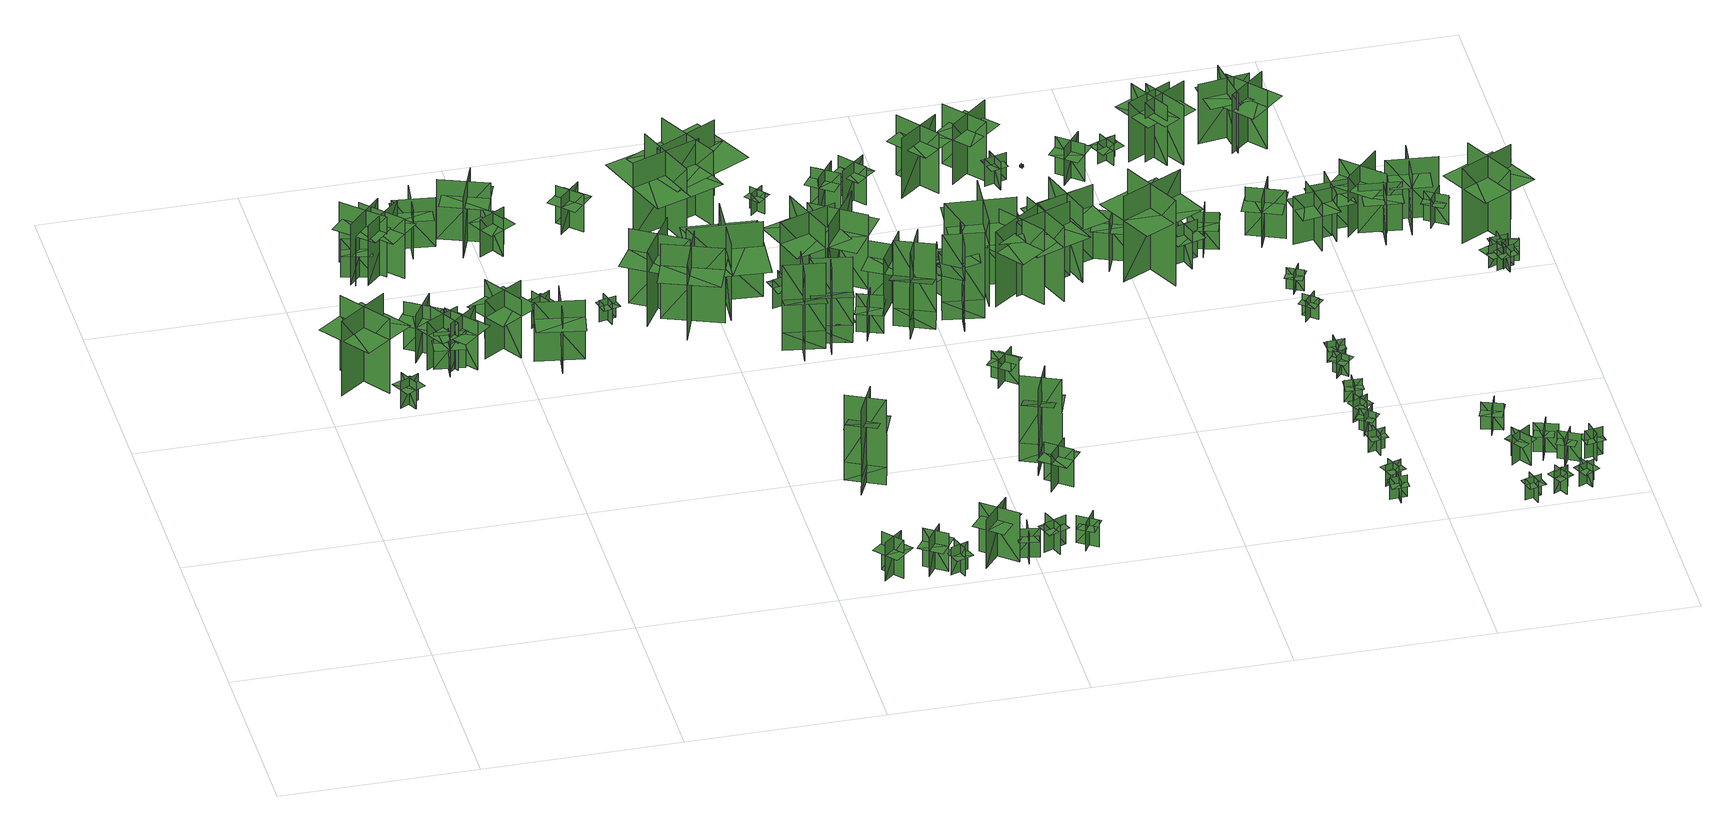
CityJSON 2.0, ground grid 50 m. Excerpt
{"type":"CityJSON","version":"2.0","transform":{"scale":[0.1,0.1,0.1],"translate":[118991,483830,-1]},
"CityObjects":{
"tree1":{"type":"SolitaryVegetationObject","geometry":[{"type":"MultiSurface","lod":"1","boundaries":[[[0,1,2]],[[0,2,3]],[[4,5,6]],[[4,6,7]],[[8,9,10]],[[8,10,11]],[[8,11,12]],[[8,12,13]]]}]},
"tree2":{"type":"SolitaryVegetationObject","geometry":[{"type":"MultiSurface","lod":"1","boundaries":[[[14,15,16]],[[14,16,17]],[[18,19,20]],[[18,20,21]],[[22,23,24]],[[22,24,25]],[[22,25,26]],[[22,26,27]]]}]},
"tree3":{"type":"SolitaryVegetationObject","geometry":[{"type":"MultiSurface","lod":"1","boundaries":[[[28,29,30]],[[28,30,31]],[[32,33,34]],[[32,34,35]],[[36,37,38]],[[36,38,39]],[[36,39,40]],[[36,40,41]]]}]},
"tree4":{"type":"SolitaryVegetationObject","geometry":[{"type":"MultiSurface","lod":"1","boundaries":[[[42,43,44]],[[42,44,45]],[[46,47,48]],[[46,48,49]],[[50,51,52]],[[50,52,53]],[[50,53,54]],[[50,54,55]]]}]},
"tree5":{"type":"SolitaryVegetationObject","geometry":[{"type":"MultiSurface","lod":"1","boundaries":[[[56,57,58]],[[56,58,59]],[[60,61,62]],[[60,62,63]],[[64,65,66]],[[64,66,67]],[[64,67,68]],[[64,68,69]]]}]},
"tree6":{"type":"SolitaryVegetationObject","geometry":[{"type":"MultiSurface","lod":"1","boundaries":[[[70,71,72]],[[70,72,73]],[[74,75,76]],[[74,76,77]],[[78,79,80]],[[78,80,81]],[[78,82,83]],[[78,83,79]]]}]},
"tree7":{"type":"SolitaryVegetationObject","geometry":[{"type":"MultiSurface","lod":"1","boundaries":[[[84,85,86]],[[84,86,87]],[[88,89,90]],[[88,90,91]],[[92,93,94]],[[92,94,95]],[[92,96,97]],[[92,97,93]]]}]},
"tree8":{"type":"SolitaryVegetationObject","geometry":[{"type":"MultiSurface","lod":"1","boundaries":[[[98,99,100]],[[98,100,101]],[[102,103,104]],[[102,104,105]],[[106,107,108]],[[106,108,109]],[[106,109,110]],[[106,110,111]]]}]},
"tree9":{"type":"SolitaryVegetationObject","geometry":[{"type":"MultiSurface","lod":"1","boundaries":[[[112,113,114]],[[112,114,115]],[[116,117,118]],[[116,118,119]],[[120,121,122]],[[120,122,123]],[[120,124,125]],[[120,125,121]]]}]},
"tree10":{"type":"SolitaryVegetationObject","geometry":[{"type":"MultiSurface","lod":"1","boundaries":[[[126,127,128]],[[126,128,129]],[[130,131,132]],[[130,132,133]],[[134,135,136]],[[134,136,137]],[[134,137,138]],[[134,138,139]]]}]},
"tree11":{"type":"SolitaryVegetationObject","geometry":[{"type":"MultiSurface","lod":"1","boundaries":[[[140,141,142]],[[140,142,143]],[[144,145,146]],[[144,146,147]],[[148,149,150]],[[148,150,151]],[[148,152,153]],[[148,153,149]]]}]},
"tree12":{"type":"SolitaryVegetationObject","geometry":[{"type":"MultiSurface","lod":"1","boundaries":[[[154,155,156]],[[154,156,157]],[[158,159,160]],[[158,160,161]],[[162,163,164]],[[162,164,165]],[[162,165,166]],[[162,166,167]]]}]},
"tree13":{"type":"SolitaryVegetationObject","geometry":[{"type":"MultiSurface","lod":"1","boundaries":[[[168,169,170]],[[168,170,171]],[[172,173,174]],[[172,174,175]],[[176,177,178]],[[176,178,179]],[[176,179,180]],[[176,180,181]]]}]},
"tree14":{"type":"SolitaryVegetationObject","geometry":[{"type":"MultiSurface","lod":"1","boundaries":[[[182,183,184]],[[182,184,185]],[[186,187,188]],[[186,188,189]],[[190,191,192]],[[190,192,193]],[[190,194,195]],[[190,195,191]]]}]},
"tree15":{"type":"SolitaryVegetationObject","geometry":[{"type":"MultiSurface","lod":"1","boundaries":[[[196,197,198]],[[196,198,199]],[[200,201,202]],[[200,202,203]],[[204,205,206]],[[204,206,207]],[[204,207,208]],[[204,208,209]]]}]},
"tree16":{"type":"SolitaryVegetationObject","geometry":[{"type":"MultiSurface","lod":"1","boundaries":[[[210,211,212]],[[210,212,213]],[[214,215,216]],[[214,216,217]],[[218,219,220]],[[218,220,221]],[[218,221,222]],[[218,222,223]]]}]},
"tree17":{"type":"SolitaryVegetationObject","geometry":[{"type":"MultiSurface","lod":"1","boundaries":[[[224,225,226]],[[224,226,227]],[[228,229,230]],[[228,230,231]],[[232,233,234]],[[232,234,235]],[[232,236,237]],[[232,237,233]]]}]},
"tree18":{"type":"SolitaryVegetationObject","geometry":[{"type":"MultiSurface","lod":"1","boundaries":[[[238,239,240]],[[238,240,241]],[[242,243,244]],[[242,244,245]],[[246,247,248]],[[246,248,249]],[[246,249,250]],[[246,250,251]]]}]},
"tree19":{"type":"SolitaryVegetationObject","geometry":[{"type":"MultiSurface","lod":"1","boundaries":[[[252,253,254]],[[252,254,255]],[[256,257,258]],[[256,258,259]],[[260,261,262]],[[260,262,263]],[[260,263,264]],[[260,264,265]]]}]},
"tree20":{"type":"SolitaryVegetationObject","geometry":[{"type":"MultiSurface","lod":"1","boundaries":[[[266,267,268]],[[266,268,269]],[[270,271,272]],[[270,272,273]],[[274,275,276]],[[274,276,277]],[[274,278,279]],[[274,279,275]]]}]},
"tree21":{"type":"SolitaryVegetationObject","geometry":[{"type":"MultiSurface","lod":"1","boundaries":[[[280,281,282]],[[280,282,283]],[[284,285,286]],[[284,286,287]],[[288,289,290]],[[288,290,291]],[[288,291,292]],[[288,292,293]]]}]},
"tree22":{"type":"SolitaryVegetationObject","geometry":[{"type":"MultiSurface","lod":"1","boundaries":[[[294,295,296]],[[294,296,297]],[[298,299,300]],[[298,300,301]],[[302,303,304]],[[302,304,305]],[[302,306,307]],[[302,307,303]]]}]},
"tree23":{"type":"SolitaryVegetationObject","geometry":[{"type":"MultiSurface","lod":"1","boundaries":[[[308,309,310]],[[308,310,311]],[[312,313,314]],[[312,314,315]],[[316,317,313]],[[316,313,312]],[[318,319,309]],[[318,309,308]],[[320,321,322]],[[320,322,323]],[[324,325,326]],[[324,326,327]]]}]},
"tree24":{"type":"SolitaryVegetationObject","geometry":[{"type":"MultiSurface","lod":"1","boundaries":[[[328,329,330]],[[328,330,331]],[[332,333,334]],[[332,334,335]],[[336,337,338]],[[336,338,339]],[[336,339,340]],[[336,340,341]]]}]},
"tree25":{"type":"SolitaryVegetationObject","geometry":[{"type":"MultiSurface","lod":"1","boundaries":[[[342,343,344]],[[342,344,345]],[[346,347,348]],[[346,348,349]],[[350,351,352]],[[350,352,353]],[[350,354,355]],[[350,355,351]]]}]},
"tree26":{"type":"SolitaryVegetationObject","geometry":[{"type":"MultiSurface","lod":"1","boundaries":[[[356,357,358]],[[356,358,359]],[[360,361,362]],[[360,362,363]],[[364,365,366]],[[364,366,367]],[[364,367,368]],[[364,368,369]]]}]},
"tree27":{"type":"SolitaryVegetationObject","geometry":[{"type":"MultiSurface","lod":"1","boundaries":[[[370,371,372]],[[370,372,373]],[[374,375,376]],[[374,376,377]],[[378,379,375]],[[378,375,374]],[[380,381,371]],[[380,371,370]],[[382,383,384]],[[382,384,385]],[[386,387,388]],[[386,388,389]]]}]},
"tree28":{"type":"SolitaryVegetationObject","geometry":[{"type":"MultiSurface","lod":"1","boundaries":[[[390,391,392]],[[390,392,393]],[[394,395,396]],[[394,396,397]],[[398,399,400]],[[398,400,401]],[[398,402,403]],[[398,403,399]]]}]},
"tree29":{"type":"SolitaryVegetationObject","geometry":[{"type":"MultiSurface","lod":"1","boundaries":[[[404,405,406]],[[404,406,407]],[[408,409,410]],[[408,410,411]],[[412,413,414]],[[412,414,415]],[[412,415,416]],[[412,416,417]]]}]},
"tree30":{"type":"SolitaryVegetationObject","geometry":[{"type":"MultiSurface","lod":"1","boundaries":[[[418,419,420]],[[418,420,421]],[[422,423,424]],[[422,424,425]],[[426,427,428]],[[426,428,429]],[[426,429,430]],[[426,430,431]]]}]},
"tree31":{"type":"SolitaryVegetationObject","geometry":[{"type":"MultiSurface","lod":"1","boundaries":[[[432,433,434]],[[432,434,435]],[[436,437,438]],[[436,438,439]],[[440,441,437]],[[440,437,436]],[[442,443,433]],[[442,433,432]],[[444,445,446]],[[444,446,447]],[[448,449,450]],[[448,450,451]]]}]},
"tree32":{"type":"SolitaryVegetationObject","geometry":[{"type":"MultiSurface","lod":"1","boundaries":[[[452,453,454]],[[452,454,455]],[[456,457,458]],[[456,458,459]],[[460,461,462]],[[460,462,463]],[[460,464,465]],[[460,465,461]]]}]},
"tree33":{"type":"SolitaryVegetationObject","geometry":[{"type":"MultiSurface","lod":"1","boundaries":[[[466,467,468]],[[466,468,469]],[[470,471,472]],[[470,472,473]],[[474,475,476]],[[474,476,477]],[[474,478,479]],[[474,479,475]]]}]},
"tree34":{"type":"SolitaryVegetationObject","geometry":[{"type":"MultiSurface","lod":"1","boundaries":[[[480,481,482]],[[480,482,483]],[[484,485,486]],[[484,486,487]],[[488,489,490]],[[488,490,491]],[[488,491,492]],[[488,492,493]]]}]},
"tree35":{"type":"SolitaryVegetationObject","geometry":[{"type":"MultiSurface","lod":"1","boundaries":[[[494,495,496]],[[494,496,497]],[[498,499,500]],[[498,500,501]],[[502,503,504]],[[502,504,505]],[[502,506,507]],[[502,507,503]]]}]},
"tree36":{"type":"SolitaryVegetationObject","geometry":[{"type":"MultiSurface","lod":"1","boundaries":[[[508,509,510]],[[508,510,511]],[[512,513,514]],[[512,514,515]],[[516,517,518]],[[516,518,519]],[[516,520,521]],[[516,521,517]]]}]},
"tree37":{"type":"SolitaryVegetationObject","geometry":[{"type":"MultiSurface","lod":"1","boundaries":[[[522,523,524]],[[522,524,525]],[[526,527,528]],[[526,528,529]],[[530,531,532]],[[530,532,533]],[[530,533,534]],[[530,534,535]]]}]},
"tree38":{"type":"SolitaryVegetationObject","geometry":[{"type":"MultiSurface","lod":"1","boundaries":[[[536,537,538]],[[536,538,539]],[[540,541,542]],[[540,542,543]],[[544,545,546]],[[544,546,547]],[[544,547,548]],[[544,548,549]]]}]},
"tree39":{"type":"SolitaryVegetationObject","geometry":[{"type":"MultiSurface","lod":"1","boundaries":[[[550,551,552]],[[550,552,553]],[[554,555,556]],[[554,556,557]],[[558,559,560]],[[558,560,561]],[[558,561,562]],[[558,562,563]]]}]},
"tree40":{"type":"SolitaryVegetationObject","geometry":[{"type":"MultiSurface","lod":"1","boundaries":[[[564,565,566]],[[564,566,567]],[[568,569,570]],[[568,570,571]],[[572,573,569]],[[572,569,568]],[[574,575,565]],[[574,565,564]],[[576,577,578]],[[576,578,579]],[[580,581,582]],[[580,582,583]]]}]},
"tree41":{"type":"SolitaryVegetationObject","geometry":[{"type":"MultiSurface","lod":"1","boundaries":[[[584,585,586]],[[584,586,587]],[[588,589,590]],[[588,590,591]],[[592,593,589]],[[592,589,588]],[[594,595,585]],[[594,585,584]],[[596,597,598]],[[596,598,599]],[[600,601,602]],[[600,602,603]]]}]},
"tree42":{"type":"SolitaryVegetationObject","geometry":[{"type":"MultiSurface","lod":"1","boundaries":[[[604,605,606]],[[604,606,607]],[[608,609,610]],[[608,610,611]],[[612,613,614]],[[612,614,615]],[[612,615,616]],[[612,616,617]]]}]},
"tree43":{"type":"SolitaryVegetationObject","geometry":[{"type":"MultiSurface","lod":"1","boundaries":[[[618,619,620]],[[618,620,621]],[[622,623,624]],[[622,624,625]],[[626,627,628]],[[626,628,629]],[[626,629,630]],[[626,630,631]]]}]},
"tree44":{"type":"SolitaryVegetationObject","geometry":[{"type":"MultiSurface","lod":"1","boundaries":[[[632,633,634]],[[632,634,635]],[[636,637,638]],[[636,638,639]],[[640,641,642]],[[640,642,643]],[[640,643,644]],[[640,644,645]]]}]},
"tree45":{"type":"SolitaryVegetationObject","geometry":[{"type":"MultiSurface","lod":"1","boundaries":[[[646,647,648]],[[646,648,649]],[[650,651,652]],[[650,652,653]],[[654,655,656]],[[654,656,657]],[[654,657,658]],[[654,658,659]]]}]},
"tree46":{"type":"SolitaryVegetationObject","geometry":[{"type":"MultiSurface","lod":"1","boundaries":[[[660,661,662]],[[660,662,663]],[[664,665,666]],[[664,666,667]],[[668,669,670]],[[668,670,671]],[[668,671,672]],[[668,672,673]]]}]},
"tree47":{"type":"SolitaryVegetationObject","geometry":[{"type":"MultiSurface","lod":"1","boundaries":[[[674,675,676]],[[674,676,677]],[[678,679,680]],[[678,680,681]],[[682,683,679]],[[682,679,678]],[[684,685,675]],[[684,675,674]],[[686,687,688]],[[686,688,689]],[[690,691,692]],[[690,692,693]]]}]},
"tree48":{"type":"SolitaryVegetationObject","geometry":[{"type":"MultiSurface","lod":"1","boundaries":[[[694,695,696]],[[694,696,697]],[[698,699,700]],[[698,700,701]],[[702,703,704]],[[702,704,705]],[[702,705,706]],[[702,706,707]]]}]},
"tree49":{"type":"SolitaryVegetationObject","geometry":[{"type":"MultiSurface","lod":"1","boundaries":[[[708,709,710]],[[708,710,711]],[[712,713,714]],[[712,714,715]],[[716,717,718]],[[716,718,719]],[[716,720,721]],[[716,721,717]]]}]},
"tree50":{"type":"SolitaryVegetationObject","geometry":[{"type":"MultiSurface","lod":"1","boundaries":[[[722,723,724]],[[722,724,725]],[[726,727,728]],[[726,728,729]],[[730,731,732]],[[730,732,733]],[[730,733,734]],[[730,734,735]]]}]},
"tree51":{"type":"SolitaryVegetationObject","geometry":[{"type":"MultiSurface","lod":"1","boundaries":[[[736,737,738]],[[736,738,739]],[[740,741,742]],[[740,742,743]],[[744,745,746]],[[744,746,747]],[[744,747,748]],[[744,748,749]]]}]},
"tree52":{"type":"SolitaryVegetationObject","geometry":[{"type":"MultiSurface","lod":"1","boundaries":[[[750,751,752]],[[750,752,753]],[[754,755,756]],[[754,756,757]],[[758,759,760]],[[758,760,761]],[[758,761,762]],[[758,762,763]]]}]},
"tree53":{"type":"SolitaryVegetationObject","geometry":[{"type":"MultiSurface","lod":"1","boundaries":[[[764,765,766]],[[764,766,767]],[[768,769,770]],[[768,770,771]],[[772,773,774]],[[772,774,775]],[[772,776,777]],[[772,777,773]]]}]},
"tree54":{"type":"SolitaryVegetationObject","geometry":[{"type":"MultiSurface","lod":"1","boundaries":[[[778,779,780]],[[778,780,781]],[[782,783,784]],[[782,784,785]],[[786,787,788]],[[786,788,789]],[[786,789,790]],[[786,790,791]]]}]},
"tree55":{"type":"SolitaryVegetationObject","geometry":[{"type":"MultiSurface","lod":"1","boundaries":[[[792,793,794]],[[792,794,795]],[[796,797,798]],[[796,798,799]],[[800,801,802]],[[800,802,803]],[[800,803,804]],[[800,804,805]]]}]},
"tree56":{"type":"SolitaryVegetationObject","geometry":[{"type":"MultiSurface","lod":"1","boundaries":[[[806,807,808]],[[806,808,809]],[[810,811,812]],[[810,812,813]],[[814,815,816]],[[814,816,817]],[[814,818,819]],[[814,819,815]]]}]},
"tree57":{"type":"SolitaryVegetationObject","geometry":[{"type":"MultiSurface","lod":"1","boundaries":[[[820,821,822]],[[820,822,823]],[[824,825,826]],[[824,826,827]],[[828,829,830]],[[828,830,831]],[[828,832,833]],[[828,833,829]]]}]},
"tree58":{"type":"SolitaryVegetationObject","geometry":[{"type":"MultiSurface","lod":"1","boundaries":[[[834,835,836]],[[834,836,837]],[[838,839,840]],[[838,840,841]],[[842,843,844]],[[842,844,845]],[[842,846,847]],[[842,847,843]]]}]},
"tree59":{"type":"SolitaryVegetationObject","geometry":[{"type":"MultiSurface","lod":"1","boundaries":[[[848,849,850]],[[848,850,851]],[[852,853,854]],[[852,854,855]],[[856,857,858]],[[856,858,859]],[[856,860,861]],[[856,861,857]]]}]},
"tree60":{"type":"SolitaryVegetationObject","geometry":[{"type":"MultiSurface","lod":"1","boundaries":[[[862,863,864]],[[862,864,865]],[[866,867,868]],[[866,868,869]],[[870,871,872]],[[870,872,873]],[[870,873,874]],[[870,874,875]]]}]},
"tree61":{"type":"SolitaryVegetationObject","geometry":[{"type":"MultiSurface","lod":"1","boundaries":[[[876,877,878]],[[876,878,879]],[[880,881,882]],[[880,882,883]],[[884,885,886]],[[884,886,887]],[[884,887,888]],[[884,888,889]]]}]},
"tree62":{"type":"SolitaryVegetationObject","geometry":[{"type":"MultiSurface","lod":"1","boundaries":[[[890,891,892]],[[890,892,893]],[[894,895,896]],[[894,896,897]],[[898,899,900]],[[898,900,901]],[[898,901,902]],[[898,902,903]]]}]},
"tree63":{"type":"SolitaryVegetationObject","geometry":[{"type":"MultiSurface","lod":"1","boundaries":[[[904,905,906]],[[904,906,907]],[[908,909,910]],[[908,910,911]],[[912,913,914]],[[912,914,915]],[[912,915,916]],[[912,916,917]]]}]},
"tree64":{"type":"SolitaryVegetationObject","geometry":[{"type":"MultiSurface","lod":"1","boundaries":[[[918,919,920]],[[918,920,921]],[[922,923,924]],[[922,924,925]],[[926,927,928]],[[926,928,929]],[[926,929,930]],[[926,930,931]]]}]},
"tree65":{"type":"SolitaryVegetationObject","geometry":[{"type":"MultiSurface","lod":"1","boundaries":[[[932,933,934]],[[932,934,935]],[[936,937,938]],[[936,938,939]],[[940,941,942]],[[940,942,943]],[[940,943,944]],[[940,944,945]]]}]},
"tree66":{"type":"SolitaryVegetationObject","geometry":[{"type":"MultiSurface","lod":"1","boundaries":[[[946,947,948]],[[946,948,949]],[[950,951,952]],[[950,952,953]],[[954,955,956]],[[954,956,957]],[[954,957,958]],[[954,958,959]]]}]},
"tree67":{"type":"SolitaryVegetationObject","geometry":[{"type":"MultiSurface","lod":"1","boundaries":[[[960,961,962]],[[960,962,963]],[[964,965,966]],[[964,966,967]],[[968,969,970]],[[968,970,971]],[[968,971,972]],[[968,972,973]]]}]},
"tree68":{"type":"SolitaryVegetationObject","geometry":[{"type":"MultiSurface","lod":"1","boundaries":[[[974,975,976]],[[974,976,977]],[[978,979,980]],[[978,980,981]],[[982,983,984]],[[982,984,985]],[[982,985,986]],[[982,986,987]]]}]},
"tree69":{"type":"SolitaryVegetationObject","geometry":[{"type":"MultiSurface","lod":"1","boundaries":[[[988,989,990]],[[988,990,991]],[[992,993,994]],[[992,994,995]],[[996,997,998]],[[996,998,999]],[[996,999,1000]],[[996,1000,1001]]]}]},
"tree70":{"type":"SolitaryVegetationObject","geometry":[{"type":"MultiSurface","lod":"1","boundaries":[[[1002,1003,1004]],[[1002,1004,1005]],[[1006,1007,1008]],[[1006,1008,1009]],[[1010,1011,1012]],[[1010,1012,1013]],[[1010,1013,1014]],[[1010,1014,1015]]]}]},
"tree71":{"type":"SolitaryVegetationObject","geometry":[{"type":"MultiSurface","lod":"1","boundaries":[[[1016,1017,1018]],[[1016,1018,1019]],[[1020,1021,1022]],[[1020,1022,1023]],[[1024,1025,1026]],[[1024,1026,1027]],[[1024,1027,1028]],[[1024,1028,1029]]]}]},
"tree72":{"type":"SolitaryVegetationObject","geometry":[{"type":"MultiSurface","lod":"1","boundaries":[[[1030,1031,1032]],[[1030,1032,1033]],[[1034,1035,1036]],[[1034,1036,1037]],[[1038,1039,1040]],[[1038,1040,1041]],[[1038,1041,1042]],[[1038,1042,1043]]]}]},
"tree73":{"type":"SolitaryVegetationObject","geometry":[{"type":"MultiSurface","lod":"1","boundaries":[[[1044,1045,1046]],[[1044,1046,1047]],[[1048,1049,1050]],[[1048,1050,1051]],[[1052,1053,1054]],[[1052,1054,1055]],[[1052,1055,1056]],[[1052,1056,1057]]]}]},
"tree74":{"type":"SolitaryVegetationObject","geometry":[{"type":"MultiSurface","lod":"1","boundaries":[[[1058,1059,1060]],[[1058,1060,1061]],[[1062,1063,1064]],[[1062,1064,1065]],[[1066,1067,1068]],[[1066,1068,1069]],[[1066,1070,1071]],[[1066,1071,1067]]]}]},
"tree75":{"type":"SolitaryVegetationObject","geometry":[{"type":"MultiSurface","lod":"1","boundaries":[[[1072,1073,1074]],[[1072,1074,1075]],[[1076,1077,1078]],[[1076,1078,1079]],[[1080,1081,1082]],[[1080,1082,1083]],[[1080,1083,1084]],[[1080,1084,1085]]]}]},
"tree76":{"type":"SolitaryVegetationObject","geometry":[{"type":"MultiSurface","lod":"1","boundaries":[[[1086,1087,1088]],[[1086,1088,1089]],[[1090,1091,1092]],[[1090,1092,1093]],[[1094,1095,1096]],[[1094,1096,1097]],[[1094,1098,1099]],[[1094,1099,1095]]]}]},
"tree77":{"type":"SolitaryVegetationObject","geometry":[{"type":"MultiSurface","lod":"1","boundaries":[[[1100,1101,1102]],[[1100,1102,1103]],[[1104,1105,1106]],[[1104,1106,1107]],[[1108,1109,1110]],[[1108,1110,1111]],[[1108,1111,1112]],[[1108,1112,1113]]]}]},
"tree78":{"type":"SolitaryVegetationObject","geometry":[{"type":"MultiSurface","lod":"1","boundaries":[[[1114,1115,1116]],[[1114,1116,1117]],[[1118,1119,1120]],[[1118,1120,1121]],[[1122,1123,1124]],[[1122,1124,1125]],[[1122,1125,1126]],[[1122,1126,1127]]]}]},
"tree79":{"type":"SolitaryVegetationObject","geometry":[{"type":"MultiSurface","lod":"1","boundaries":[[[1128,1129,1130]],[[1128,1130,1131]],[[1132,1133,1134]],[[1132,1134,1135]],[[1136,1137,1138]],[[1136,1138,1139]],[[1136,1140,1141]],[[1136,1141,1137]]]}]},
"tree80":{"type":"SolitaryVegetationObject","geometry":[{"type":"MultiSurface","lod":"1","boundaries":[[[1142,1143,1144]],[[1142,1144,1145]],[[1146,1147,1148]],[[1146,1148,1149]],[[1150,1151,1152]],[[1150,1152,1153]],[[1150,1153,1154]],[[1150,1154,1155]]]}]},
"tree81":{"type":"SolitaryVegetationObject","geometry":[{"type":"MultiSurface","lod":"1","boundaries":[[[1156,1157,1158]],[[1156,1158,1159]],[[1160,1161,1162]],[[1160,1162,1163]],[[1164,1165,1166]],[[1164,1166,1167]],[[1164,1167,1168]],[[1164,1168,1169]]]}]},
"tree82":{"type":"SolitaryVegetationObject","geometry":[{"type":"MultiSurface","lod":"1","boundaries":[[[1170,1171,1172]],[[1170,1172,1173]],[[1174,1175,1176]],[[1174,1176,1177]],[[1178,1179,1180]],[[1178,1180,1181]],[[1178,1181,1182]],[[1178,1182,1183]]]}]},
"tree83":{"type":"SolitaryVegetationObject","geometry":[{"type":"MultiSurface","lod":"1","boundaries":[[[1184,1185,1186]],[[1184,1186,1187]],[[1188,1189,1190]],[[1188,1190,1191]],[[1192,1193,1194]],[[1192,1194,1195]],[[1192,1196,1197]],[[1192,1197,1193]]]}]},
"tree84":{"type":"SolitaryVegetationObject","geometry":[{"type":"MultiSurface","lod":"1","boundaries":[[[1198,1199,1200]],[[1198,1200,1201]],[[1202,1203,1204]],[[1202,1204,1205]],[[1206,1207,1208]],[[1206,1208,1209]],[[1206,1210,1211]],[[1206,1211,1207]]]}]},
"tree85":{"type":"SolitaryVegetationObject","geometry":[{"type":"MultiSurface","lod":"1","boundaries":[[[1212,1213,1214]],[[1212,1214,1215]],[[1216,1217,1218]],[[1216,1218,1219]],[[1220,1221,1222]],[[1220,1222,1223]],[[1220,1223,1224]],[[1220,1224,1225]]]}]},
"tree86":{"type":"SolitaryVegetationObject","geometry":[{"type":"MultiSurface","lod":"1","boundaries":[[[1226,1227,1228]],[[1226,1228,1229]],[[1230,1231,1232]],[[1230,1232,1233]],[[1234,1235,1236]],[[1234,1236,1237]],[[1234,1238,1239]],[[1234,1239,1235]]]}]},
"tree87":{"type":"SolitaryVegetationObject","geometry":[{"type":"MultiSurface","lod":"1","boundaries":[[[1240,1241,1242]],[[1240,1242,1243]],[[1244,1245,1246]],[[1244,1246,1247]],[[1248,1249,1250]],[[1248,1250,1251]],[[1248,1251,1252]],[[1248,1252,1253]]]}]},
"tree88":{"type":"SolitaryVegetationObject","geometry":[{"type":"MultiSurface","lod":"1","boundaries":[[[1254,1255,1256]],[[1254,1256,1257]],[[1258,1259,1260]],[[1258,1260,1261]],[[1262,1263,1264]],[[1262,1264,1265]],[[1262,1265,1266]],[[1262,1266,1267]]]}]},
"tree89":{"type":"SolitaryVegetationObject","geometry":[{"type":"MultiSurface","lod":"1","boundaries":[[[1268,1269,1270]],[[1268,1270,1271]],[[1272,1273,1274]],[[1272,1274,1275]],[[1276,1277,1278]],[[1276,1278,1279]],[[1276,1280,1281]],[[1276,1281,1277]]]}]},
"tree90":{"type":"SolitaryVegetationObject","geometry":[{"type":"MultiSurface","lod":"1","boundaries":[[[1282,1283,1284]],[[1282,1284,1285]],[[1286,1287,1288]],[[1286,1288,1289]],[[1290,1291,1292]],[[1290,1292,1293]],[[1290,1294,1295]],[[1290,1295,1291]]]}]},
"tree91":{"type":"SolitaryVegetationObject","geometry":[{"type":"MultiSurface","lod":"1","boundaries":[[[1296,1297,1298]],[[1296,1298,1299]],[[1300,1301,1302]],[[1300,1302,1303]],[[1304,1305,1306]],[[1304,1306,1307]],[[1304,1308,1309]],[[1304,1309,1305]]]}]},
"tree92":{"type":"SolitaryVegetationObject","geometry":[{"type":"MultiSurface","lod":"1","boundaries":[[[1310,1311,1312]],[[1310,1312,1313]],[[1314,1315,1316]],[[1314,1316,1317]],[[1318,1319,1320]],[[1318,1320,1321]],[[1318,1322,1323]],[[1318,1323,1319]]]}]},
"tree93":{"type":"SolitaryVegetationObject","geometry":[{"type":"MultiSurface","lod":"1","boundaries":[[[1324,1325,1326]],[[1324,1326,1327]],[[1328,1329,1330]],[[1328,1330,1331]],[[1332,1333,1334]],[[1332,1334,1335]],[[1332,1336,1337]],[[1332,1337,1333]]]}]},
"tree94":{"type":"SolitaryVegetationObject","geometry":[{"type":"MultiSurface","lod":"1","boundaries":[[[1338,1339,1340]],[[1338,1340,1341]],[[1342,1343,1344]],[[1342,1344,1345]],[[1346,1347,1348]],[[1346,1348,1349]],[[1346,1349,1350]],[[1346,1350,1351]]]}]},
"tree95":{"type":"SolitaryVegetationObject","geometry":[{"type":"MultiSurface","lod":"1","boundaries":[[[1352,1353,1354]],[[1352,1354,1355]],[[1356,1357,1358]],[[1356,1358,1359]],[[1360,1361,1362]],[[1360,1362,1363]],[[1360,1363,1364]],[[1360,1364,1365]]]}]},
"tree96":{"type":"SolitaryVegetationObject","geometry":[{"type":"MultiSurface","lod":"1","boundaries":[[[1366,1367,1368]],[[1366,1368,1369]],[[1370,1371,1372]],[[1370,1372,1373]],[[1374,1375,1376]],[[1374,1376,1377]],[[1374,1377,1378]],[[1374,1378,1379]]]}]},
"tree97":{"type":"SolitaryVegetationObject","geometry":[{"type":"MultiSurface","lod":"1","boundaries":[[[1380,1381,1382]],[[1380,1382,1383]],[[1384,1385,1386]],[[1384,1386,1387]],[[1388,1389,1390]],[[1388,1390,1391]],[[1388,1391,1392]],[[1388,1392,1393]]]}]},
"tree98":{"type":"SolitaryVegetationObject","geometry":[{"type":"MultiSurface","lod":"1","boundaries":[[[1394,1395,1396]],[[1394,1396,1397]],[[1398,1399,1400]],[[1398,1400,1401]],[[1402,1403,1404]],[[1402,1404,1405]],[[1402,1405,1406]],[[1402,1406,1407]]]}]},
"tree99":{"type":"SolitaryVegetationObject","geometry":[{"type":"MultiSurface","lod":"1","boundaries":[[[1408,1409,1410]],[[1408,1410,1411]],[[1412,1413,1414]],[[1412,1414,1415]],[[1416,1417,1418]],[[1416,1418,1419]],[[1416,1419,1420]],[[1416,1420,1421]]]}]}
},
"vertices":[
[168,1207,15],[43,1115,15],[43,1115,230],[168,1207,230],[66,1223,15],[158,1098,15],[158,1098,230],[66,1223,230],[66,1223,170],[3,1177,170],[95,1052,170],[158,1098,170],[220,1144,170],[128,1269,170],
[166,1019,22],[215,1045,22],[215,1045,99],[166,1019,99],[201,1008,22],[176,1057,22],[176,1057,99],[201,1008,99],[201,1008,77],[226,1020,77],[200,1070,77],[176,1057,77],[151,1044,77],[177,995,77],
[234,1274,15],[318,1221,15],[318,1221,153],[234,1274,153],[248,1209,15],[301,1293,15],[301,1293,153],[248,1209,153],[248,1209,115],[290,1183,115],[343,1267,115],[301,1293,115],[259,1320,115],[206,1236,115],
[282,1169,17],[359,1160,17],[359,1160,124],[282,1169,124],[314,1129,17],[323,1206,17],[323,1206,124],[314,1129,124],[314,1129,94],[352,1124,94],[361,1201,94],[323,1206,94],[284,1210,94],[275,1133,94],
[353,1222,16],[267,1173,16],[267,1173,154],[353,1222,154],[289,1240,16],[339,1153,16],[339,1153,154],[289,1240,154],[289,1240,115],[246,1215,115],[295,1129,115],[339,1153,115],[382,1178,115],[333,1265,115],
[240,1592,12],[160,1611,12],[160,1611,122],[240,1592,122],[206,1647,12],[186,1567,12],[186,1567,122],[206,1647,122],[233,1593,93],[160,1611,93],[152,1580,93],[226,1562,93],[241,1625,93],[168,1643,93],
[170,1673,13],[266,1585,13],[266,1585,186],[170,1673,186],[175,1571,13],[263,1666,13],[263,1666,186],[175,1571,186],[178,1666,141],[266,1585,141],[300,1623,141],[212,1704,141],[143,1628,141],[231,1548,141],
[320,1153,15],[396,1217,15],[396,1217,153],[320,1153,153],[386,1147,15],[322,1223,15],[322,1223,153],[386,1147,153],[386,1147,114],[424,1179,114],[360,1255,114],[322,1223,114],[284,1191,114],[348,1115,114],
[217,1666,10],[308,1573,10],[308,1573,182],[217,1666,182],[216,1563,10],[309,1654,10],[309,1654,182],[216,1563,182],[224,1658,138],[308,1573,138],[344,1609,138],[261,1694,138],[188,1622,138],[271,1537,138],
[499,1174,14],[434,1277,14],[434,1277,183],[499,1174,183],[517,1253,14],[414,1188,14],[414,1188,183],[517,1253,183],[517,1253,136],[485,1304,136],[382,1240,136],[414,1188,136],[446,1137,136],[549,1201,136],
[409,1678,17],[303,1691,17],[303,1691,158],[409,1678,158],[357,1744,17],[344,1638,17],[344,1638,158],[357,1744,158],[400,1679,121],[303,1691,121],[298,1649,121],[395,1637,121],[405,1720,121],[308,1732,121],
[580,1085,15],[599,1205,15],[599,1205,185],[580,1085,185],[646,1133,15],[525,1151,15],[525,1151,185],[646,1133,185],[646,1133,137],[655,1193,137],[535,1212,137],[525,1151,137],[516,1091,137],[636,1072,137],
[561,1324,16],[591,1273,16],[591,1273,98],[561,1324,98],[551,1286,16],[602,1316,16],[602,1316,98],[551,1286,98],[551,1286,75],[566,1261,75],[617,1291,75],[602,1316,75],[587,1341,75],[536,1312,75],
[422,1722,8],[544,1677,8],[544,1677,180],[422,1722,180],[465,1629,8],[511,1751,8],[511,1751,180],[465,1629,180],[433,1719,136],[544,1677,136],[562,1725,136],[451,1767,136],[415,1671,136],[526,1628,136],
[559,1611,9],[520,1678,9],[520,1678,117],[559,1611,117],[572,1661,9],[505,1622,9],[505,1622,117],[572,1661,117],[572,1661,87],[553,1694,87],[486,1656,87],[505,1622,87],[525,1589,87],[592,1627,87],
[758,1288,15],[715,1278,15],[715,1278,77],[758,1288,77],[732,1304,15],[743,1261,15],[743,1261,77],[732,1304,77],[732,1304,59],[711,1298,59],[722,1255,59],[743,1261,59],[765,1266,59],[754,1309,59],
[1126,91,18],[1169,41,18],[1169,41,128],[1126,91,128],[1123,41,18],[1173,84,18],[1173,84,128],[1123,41,128],[1123,41,92],[1173,84,92],[1149,112,92],[1099,68,92],[1146,13,92],[1196,57,92],
[712,1710,16],[768,1657,16],[768,1657,124],[712,1710,124],[713,1659,16],[767,1714,16],[767,1714,124],[713,1659,124],[713,1659,94],[741,1632,94],[795,1688,94],[767,1714,94],[739,1741,94],[685,1686,94],
[903,1365,14],[823,1233,14],[823,1233,230],[903,1365,230],[803,1341,14],[935,1261,14],[935,1261,230],[803,1341,230],[803,1341,169],[763,1275,169],[895,1195,169],[935,1261,169],[975,1327,169],[843,1407,169],
[1230,35,18],[1268,90,18],[1268,90,128],[1230,35,128],[1280,45,18],[1225,82,18],[1225,82,128],[1280,45,128],[1280,45,92],[1225,82,92],[1205,52,92],[1260,15,92],[1301,75,92],[1246,112,92],
[955,1299,15],[902,1154,15],[902,1154,231],[955,1299,231],[861,1257,15],[1007,1203,15],[1007,1203,231],[861,1257,231],[861,1257,170],[835,1184,170],[980,1130,170],[1007,1203,170],[1034,1276,170],[888,1329,170],
[1298,62,19],[1314,17,19],[1314,17,98],[1298,62,98],[1283,29,19],[1327,45,19],[1327,45,98],[1283,29,98],[1283,29,72],[1327,45,72],[1318,69,72],[1274,53,72],[1291,4,72],[1336,20,72],
[1127,479,73],[1220,433,73],[1219,432,268],[1126,477,268],[1152,405,73],[1197,498,73],[1196,498,268],[1151,405,268],[1151,405,22],[1196,498,22],[1126,477,22],[1219,432,22],[1126,478,168],[1219,432,168],[1242,480,187],[1149,525,187],[1207,439,199],[1136,472,199],[1119,437,209],[1190,403,209],
[1119,1282,22],[1119,1282,239],[933,1295,239],[933,1295,22],[1022,1201,22],[1022,1201,239],[1035,1381,239],[1035,1381,22],[1020,1173,169],[1114,1166,169],[1130,1390,169],[1036,1397,169],[943,1404,169],[927,1180,169],
[1371,38,17],[1438,120,17],[1438,120,158],[1371,38,158],[1455,47,17],[1372,114,17],[1372,114,158],[1455,47,158],[1377,45,122],[1438,120,122],[1406,147,122],[1344,71,122],[1410,18,122],[1471,94,122],
[877,1604,17],[877,1604,234],[1053,1669,234],[1053,1669,17],[932,1718,17],[932,1718,234],[995,1549,234],[995,1549,17],[923,1744,163],[835,1711,163],[913,1501,163],[1001,1533,163],[1089,1566,163],[1010,1777,163],
[1215,1039,69],[1112,1053,69],[1112,1055,263],[1215,1040,263],[1168,1102,69],[1154,999,69],[1154,999,263],[1169,1101,263],[1169,1101,17],[1154,999,17],[1215,1040,17],[1112,1055,17],[1215,1040,164],[1112,1054,164],[1105,1002,183],[1208,987,183],[1126,1052,194],[1203,1042,194],[1209,1081,205],[1132,1091,205],
[1484,93,19],[1475,31,19],[1475,31,103],[1484,93,103],[1445,63,19],[1507,54,19],[1507,54,103],[1445,63,103],[1484,88,81],[1475,31,81],[1500,27,81],[1508,84,81],[1459,92,81],[1450,35,81],
[1164,1198,29],[1149,1255,29],[1149,1255,111],[1164,1198,111],[1184,1232,29],[1127,1217,29],[1127,1217,111],[1184,1232,111],[1184,1232,88],[1176,1261,88],[1119,1246,88],[1127,1217,88],[1134,1189,88],[1191,1204,88],
[987,1773,18],[987,1773,235],[1074,1608,235],[1074,1608,18],[1107,1734,18],[1107,1734,235],[947,1650,235],[947,1650,18],[1132,1746,164],[1088,1829,164],[889,1725,164],[933,1642,164],[976,1559,164],[1175,1663,164],
[1284,1046,70],[1182,1063,70],[1182,1065,265],[1284,1047,265],[1239,1110,71],[1222,1008,71],[1222,1008,265],[1240,1110,265],[1240,1110,19],[1222,1008,19],[1284,1047,19],[1182,1065,19],[1284,1047,165],[1182,1064,165],[1173,1012,184],[1275,995,184],[1196,1062,196],[1273,1049,196],[1279,1088,207],[1203,1101,207],
[1579,91,20],[1520,68,20],[1520,68,104],[1579,91,104],[1533,111,20],[1556,52,20],[1556,52,104],[1533,111,104],[1574,89,82],[1520,68,82],[1529,45,82],[1583,66,82],[1564,112,82],[1511,91,82],
[1265,1048,21],[1264,1096,21],[1264,1096,100],[1265,1048,100],[1290,1074,21],[1243,1074,21],[1243,1074,100],[1290,1074,100],[1290,1074,74],[1243,1074,74],[1243,1048,74],[1290,1048,74],[1290,1100,74],[1243,1100,74],
[1259,1228,22],[1207,1374,22],[1207,1374,238],[1259,1228,238],[1304,1321,22],[1158,1269,22],[1158,1269,238],[1304,1321,238],[1304,1321,177],[1278,1394,177],[1132,1343,177],[1158,1269,177],[1183,1196,177],[1329,1248,177],
[1649,101,21],[1618,51,21],[1618,51,99],[1649,101,99],[1604,90,21],[1654,59,21],[1654,59,99],[1604,90,99],[1646,97,79],[1618,51,79],[1638,39,79],[1666,85,79],[1626,109,79],[1598,63,79],
[1318,1043,20],[1341,1106,20],[1341,1106,130],[1318,1043,130],[1364,1065,20],[1302,1088,20],[1302,1088,130],[1364,1065,130],[1364,1065,94],[1302,1088,94],[1290,1053,94],[1352,1031,94],[1377,1099,94],[1315,1122,94],
[1205,1657,20],[1172,1628,20],[1172,1628,82],[1205,1657,82],[1176,1659,20],[1205,1626,20],[1205,1626,82],[1176,1659,82],[1176,1659,64],[1159,1645,64],[1188,1611,64],[1205,1626,64],[1221,1640,64],[1192,1674,64],
[1269,1235,20],[1356,1364,20],[1356,1364,235],[1269,1235,235],[1371,1255,20],[1242,1341,20],[1242,1341,235],[1371,1255,235],[1371,1255,175],[1414,1319,175],[1285,1405,175],[1242,1341,175],[1199,1277,175],[1327,1190,175],
[1644,380,18],[1597,319,18],[1597,319,126],[1644,380,126],[1593,374,18],[1654,326,18],[1654,326,126],[1593,374,126],[1593,374,96],[1569,344,96],[1630,296,96],[1654,326,96],[1678,356,96],[1617,404,96],
[1554,465,70],[1650,427,70],[1649,425,265],[1553,464,265],[1584,393,70],[1623,489,70],[1622,490,265],[1583,394,265],[1583,394,18],[1622,490,18],[1553,464,18],[1649,425,18],[1553,464,165],[1649,426,165],[1669,475,184],[1573,513,184],[1636,431,196],[1564,460,196],[1549,423,206],[1622,395,206],
[1489,1051,71],[1394,1092,71],[1394,1093,266],[1489,1053,266],[1460,1124,71],[1419,1029,71],[1420,1028,266],[1461,1124,266],[1461,1124,20],[1420,1028,20],[1489,1053,20],[1394,1093,20],[1489,1052,166],[1394,1093,166],[1373,1044,185],[1468,1004,185],[1407,1087,197],[1479,1057,197],[1494,1093,207],[1422,1123,207],
[1442,1240,18],[1381,1135,18],[1381,1135,187],[1442,1240,187],[1363,1220,18],[1468,1159,18],[1468,1159,187],[1363,1220,187],[1363,1220,140],[1333,1167,140],[1438,1106,140],[1468,1159,140],[1499,1211,140],[1394,1272,140],
[1429,1258,18],[1426,1302,18],[1426,1302,80],[1429,1258,80],[1448,1280,18],[1404,1277,18],[1404,1277,80],[1448,1280,80],[1448,1280,63],[1447,1302,63],[1403,1299,63],[1404,1277,63],[1405,1255,63],[1450,1258,63],
[1626,775,23],[1570,820,23],[1570,820,100],[1626,775,100],[1620,826,23],[1575,770,23],[1575,770,100],[1620,826,100],[1618,823,79],[1594,843,79],[1552,792,79],[1577,772,79],[1601,752,79],[1642,804,79],
[1324,1651,14],[1387,1606,14],[1387,1606,121],[1324,1651,121],[1332,1600,14],[1377,1663,14],[1377,1663,121],[1332,1600,121],[1332,1600,91],[1364,1577,91],[1409,1640,91],[1377,1663,91],[1346,1685,91],[1301,1622,91],
[1507,1271,17],[1463,1279,17],[1463,1279,79],[1507,1271,79],[1490,1296,17],[1482,1252,17],[1482,1252,79],[1490,1296,79],[1490,1296,62],[1469,1300,62],[1460,1256,62],[1482,1252,62],[1504,1248,62],[1512,1291,62],
[1553,1029,71],[1567,1132,71],[1568,1131,265],[1554,1029,265],[1615,1076,71],[1513,1090,71],[1513,1089,265],[1615,1075,265],[1615,1075,19],[1513,1089,19],[1554,1029,19],[1568,1131,19],[1554,1029,166],[1568,1131,166],[1515,1139,184],[1501,1036,184],[1566,1117,196],[1556,1040,196],[1595,1035,207],[1605,1112,207],
[1514,1229,19],[1542,1182,19],[1542,1182,96],[1514,1229,96],[1505,1193,19],[1552,1222,19],[1552,1222,96],[1505,1193,96],[1505,1193,75],[1519,1169,75],[1566,1198,75],[1552,1222,75],[1538,1245,75],[1490,1217,75],
[1398,1676,15],[1452,1613,15],[1452,1613,125],[1398,1676,125],[1393,1611,15],[1456,1665,15],[1456,1665,125],[1393,1611,125],[1403,1671,96],[1452,1613,96],[1477,1634,96],[1428,1692,96],[1378,1650,96],[1427,1592,96],
[1543,1253,17],[1552,1308,17],[1552,1308,94],[1543,1253,94],[1573,1275,17],[1519,1284,17],[1519,1284,94],[1573,1275,94],[1573,1275,72],[1578,1302,72],[1523,1311,72],[1519,1284,72],[1514,1256,72],[1569,1247,72],
[1727,1214,13],[1551,1228,13],[1551,1228,259],[1727,1214,259],[1651,1304,13],[1638,1128,13],[1638,1128,259],[1651,1304,259],[1651,1304,190],[1563,1311,190],[1549,1135,190],[1638,1128,190],[1726,1121,190],[1739,1298,190],
[1776,1212,15],[1652,1120,15],[1652,1120,231],[1776,1212,231],[1674,1228,15],[1767,1103,15],[1767,1103,231],[1674,1228,231],[1674,1228,170],[1612,1182,170],[1705,1057,170],[1767,1103,170],[1829,1150,170],[1737,1274,170],
[1552,1726,13],[1633,1625,13],[1633,1625,186],[1552,1726,186],[1541,1624,13],[1643,1706,13],[1643,1706,186],[1541,1624,186],[1559,1718,141],[1633,1625,141],[1673,1657,141],[1599,1750,141],[1519,1686,141],[1593,1593,141],
[1855,1208,15],[1711,1152,15],[1711,1152,230],[1855,1208,230],[1761,1250,15],[1817,1105,15],[1817,1105,230],[1761,1250,230],[1761,1250,170],[1689,1222,170],[1744,1078,170],[1817,1105,170],[1889,1133,170],[1833,1278,170],
[1879,1174,14],[1831,1322,14],[1831,1322,229],[1879,1174,229],[1926,1266,14],[1779,1218,14],[1779,1218,229],[1926,1266,229],[1926,1266,169],[1902,1339,169],[1755,1292,169],[1779,1218,169],[1803,1144,169],[1950,1192,169],
[1773,1737,14],[1674,1653,14],[1674,1653,186],[1773,1737,186],[1670,1745,14],[1755,1646,14],[1755,1646,186],[1670,1745,186],[1764,1730,142],[1674,1653,142],[1707,1614,142],[1798,1691,142],[1731,1769,142],[1641,1692,142],
[1780,1601,15],[1764,1657,15],[1764,1657,94],[1780,1601,94],[1803,1641,15],[1746,1625,15],[1746,1625,94],[1803,1641,94],[1779,1605,73],[1764,1657,73],[1742,1651,73],[1757,1599,73],[1801,1612,73],[1787,1664,73],
[2025,1229,14],[1926,1268,14],[1926,1268,155],[2025,1229,155],[1991,1305,14],[1952,1206,14],[1952,1206,155],[1991,1305,155],[2017,1232,119],[1926,1268,119],[1911,1228,119],[2002,1193,119],[2032,1271,119],[1942,1307,119],
[1846,1676,20],[1854,1676,20],[1854,1686,20],[1846,1686,20],[1850,1676,25],[1850,1676,17],[1850,1686,17],[1850,1686,25],[1846,1683,20],[1854,1683,20],[1854,1683,17],[1846,1683,17],[1846,1683,23],[1854,1683,23],
[2012,1268,13],[2093,1110,13],[2093,1110,259],[2012,1268,259],[1975,1156,13],[2133,1236,13],[2133,1236,259],[1975,1156,259],[1975,1156,190],[2015,1077,190],[2173,1157,190],[2133,1236,190],[2093,1315,190],[1935,1235,190],
[2401,79,18],[2399,123,18],[2399,123,80],[2401,79,80],[2421,101,18],[2377,99,18],[2377,99,80],[2421,101,80],[2421,101,62],[2420,123,62],[2376,121,62],[2377,99,62],[2378,77,62],[2422,79,62],
[1933,1589,12],[1982,1650,12],[1982,1650,120],[1933,1589,120],[1984,1594,12],[1924,1643,12],[1924,1643,120],[1984,1594,120],[1984,1594,89],[2009,1625,89],[1949,1673,89],[1924,1643,89],[1900,1613,89],[1960,1564,89],
[2392,182,19],[2409,141,19],[2409,141,80],[2392,182,80],[2380,154,19],[2421,171,19],[2421,171,80],[2380,154,80],[2380,154,63],[2389,134,63],[2430,151,63],[2421,171,63],[2413,192,63],[2372,175,63],
[2389,327,20],[2399,284,20],[2399,284,81],[2389,327,81],[2373,302,20],[2416,312,20],[2416,312,81],[2373,302,81],[2373,302,64],[2378,281,64],[2421,291,64],[2416,312,64],[2412,334,64],[2368,324,64],
[2147,1170,14],[2123,1244,14],[2123,1244,122],[2147,1170,122],[2171,1216,14],[2097,1193,14],[2097,1193,122],[2171,1216,122],[2171,1216,92],[2159,1253,92],[2085,1230,92],[2097,1193,92],[2109,1156,92],[2183,1179,92],
[2379,367,24],[2407,402,24],[2407,402,86],[2379,367,86],[2408,370,24],[2374,398,24],[2374,398,86],[2408,370,86],[2408,370,68],[2422,388,68],[2388,415,68],[2374,398,68],[2360,380,68],[2395,353,68],
[2377,462,21],[2398,423,21],[2398,423,83],[2377,462,83],[2368,434,21],[2407,455,21],[2407,455,83],[2368,434,83],[2368,434,66],[2379,415,66],[2418,436,66],[2407,455,66],[2397,475,66],[2358,453,66],
[2389,545,21],[2387,501,21],[2387,501,82],[2389,545,82],[2367,525,21],[2411,523,21],[2411,523,82],[2367,525,82],[2367,525,65],[2366,503,65],[2410,501,65],[2411,523,65],[2413,545,65],[2369,547,65],
[2043,1687,17],[2043,1687,79],[2066,1638,79],[2066,1638,17],[2077,1674,17],[2077,1674,79],[2030,1652,79],[2030,1652,17],[2084,1677,58],[2073,1701,58],[2015,1675,58],[2026,1650,58],[2037,1626,58],[2095,1653,58],
[2184,1209,15],[2205,1283,15],[2205,1283,123],[2184,1209,123],[2229,1233,15],[2155,1255,15],[2155,1255,123],[2229,1233,123],[2229,1233,93],[2240,1271,93],[2165,1292,93],[2155,1255,93],[2144,1217,93],[2218,1196,93],
[2373,626,21],[2403,659,21],[2403,659,82],[2373,626,82],[2402,627,21],[2370,657,21],[2370,657,82],[2402,627,82],[2402,627,65],[2418,643,65],[2385,673,65],[2370,657,65],[2355,641,65],[2387,611,65],
[2366,695,22],[2410,698,22],[2410,698,83],[2366,695,83],[2388,675,22],[2385,720,22],[2385,720,83],[2388,675,83],[2388,675,66],[2410,677,66],[2407,721,66],[2385,720,66],[2363,718,66],[2366,674,66],
[2386,912,20],[2356,878,20],[2356,878,82],[2386,912,82],[2356,910,20],[2389,881,20],[2389,881,82],[2356,910,82],[2356,910,64],[2342,893,64],[2375,864,64],[2389,881,64],[2404,897,64],[2371,927,64],
[2192,1614,12],[2130,1728,12],[2130,1728,184],[2192,1614,184],[2220,1713,12],[2106,1650,12],[2106,1650,184],[2220,1713,184],[2187,1624,139],[2130,1728,139],[2085,1703,139],[2142,1599,139],[2232,1648,139],[2175,1753,139],
[2356,1000,19],[2377,1039,19],[2377,1039,80],[2356,1000,80],[2384,1008,19],[2345,1029,19],[2345,1029,80],[2384,1008,80],[2384,1008,63],[2395,1027,63],[2356,1048,63],[2345,1029,63],[2335,1009,63],[2374,988,63],
[2231,1607,13],[2164,1719,13],[2164,1719,185],[2231,1607,185],[2255,1707,13],[2144,1640,13],[2144,1640,185],[2255,1707,185],[2225,1617,141],[2164,1719,141],[2120,1692,141],[2181,1590,141],[2269,1643,141],[2208,1745,141],
[2735,36,16],[2692,24,16],[2692,24,77],[2735,36,77],[2709,51,16],[2721,8,16],[2721,8,77],[2709,51,77],[2709,51,60],[2688,45,60],[2700,2,60],[2721,8,60],[2743,14,60],[2731,57,60],
[2304,1282,13],[2396,1245,13],[2396,1245,152],[2304,1282,152],[2330,1221,13],[2367,1313,13],[2367,1313,152],[2330,1221,152],[2330,1221,113],[2376,1202,113],[2413,1294,113],[2367,1313,113],[2321,1331,113],[2284,1239,113],
[2740,160,19],[2703,212,19],[2703,212,102],[2740,160,102],[2747,210,19],[2696,173,19],[2696,173,102],[2747,210,102],[2737,165,80],[2703,212,80],[2683,197,80],[2716,150,80],[2757,179,80],[2723,226,80],
[2677,306,19],[2696,358,19],[2696,358,96],[2677,306,96],[2711,322,19],[2658,340,19],[2658,340,96],[2711,322,96],[2711,322,74],[2720,348,74],[2668,366,74],[2658,340,74],[2649,314,74],[2701,296,74],
[2774,62,17],[2795,23,17],[2795,23,79],[2774,62,79],[2766,34,17],[2804,55,17],[2804,55,79],[2766,34,79],[2766,34,62],[2776,14,62],[2815,36,62],[2804,55,62],[2794,75,62],[2755,53,62],
[2503,1225,18],[2405,1208,18],[2405,1208,157],[2503,1225,157],[2449,1264,18],[2466,1166,18],[2466,1166,157],[2449,1264,157],[2449,1264,118],[2400,1255,118],[2417,1157,118],[2466,1166,118],[2515,1174,118],[2498,1272,118],
[2773,176,18],[2793,236,18],[2793,236,101],[2773,176,101],[2817,199,18],[2758,219,18],[2758,219,101],[2817,199,101],[2775,181,80],[2793,236,80],[2769,244,80],[2751,189,80],[2798,173,80],[2817,228,80],
[2285,1683,15],[2414,1702,15],[2414,1702,187],[2285,1683,187],[2368,1622,15],[2349,1751,15],[2349,1751,187],[2368,1622,187],[2296,1685,143],[2414,1702,143],[2406,1752,143],[2289,1735,143],[2303,1634,143],[2421,1651,143],
[2862,39,18],[2841,78,18],[2841,78,79],[2862,39,79],[2871,67,18],[2831,47,18],[2831,47,79],[2871,67,79],[2871,67,62],[2860,87,62],[2821,66,62],[2831,47,62],[2842,27,62],[2881,48,62],
[2815,133,20],[2842,186,20],[2842,186,99],[2815,133,99],[2860,148,20],[2807,175,20],[2807,175,99],[2860,148,99],[2818,138,79],[2842,186,79],[2821,196,79],[2797,148,79],[2838,127,79],[2863,175,79],
[2554,1263,11],[2454,1256,11],[2454,1256,149],[2554,1263,149],[2504,1307,11],[2511,1207,11],[2511,1207,149],[2504,1307,149],[2504,1307,110],[2454,1303,110],[2461,1204,110],[2511,1207,110],[2561,1211,110],[2554,1310,110],
[2439,1622,16],[2359,1714,16],[2359,1714,185],[2439,1622,185],[2445,1703,16],[2354,1623,16],[2354,1623,185],[2445,1703,185],[2445,1703,138],[2405,1749,138],[2313,1669,138],[2354,1623,138],[2394,1577,138],[2485,1658,138],
[2917,167,20],[2871,158,20],[2871,158,99],[2917,167,99],[2887,187,20],[2896,141,20],[2896,141,99],[2887,187,99],[2887,187,73],[2896,141,73],[2921,146,73],[2912,192,73],[2861,182,73],[2871,136,73],
[2636,1215,9],[2541,1304,9],[2541,1304,181],[2636,1215,181],[2632,1318,9],[2543,1223,9],[2543,1223,181],[2632,1318,181],[2628,1223,136],[2541,1304,136],[2506,1267,136],[2593,1185,136],[2663,1260,136],[2576,1342,136],
[2568,1224,15],[2674,1212,15],[2674,1212,156],[2568,1224,156],[2621,1159,15],[2633,1264,15],[2633,1264,156],[2621,1159,156],[2577,1223,120],[2674,1212,120],[2679,1254,120],[2582,1265,120],[2573,1181,120],[2669,1170,120],
[2693,1190,12],[2708,1319,12],[2708,1319,184],[2693,1190,184],[2773,1254,12],[2644,1269,12],[2644,1269,184],[2773,1254,184],[2694,1201,140],[2708,1319,140],[2657,1325,140],[2643,1206,140],[2745,1195,140],[2759,1313,140],
[2786,1206,17],[2733,1239,17],[2733,1239,101],[2786,1206,101],[2775,1254,17],[2741,1201,17],[2741,1201,101],[2775,1254,101],[2782,1209,79],[2733,1239,79],[2720,1218,79],[2769,1188,79],[2795,1230,79],[2746,1260,79],
[2869,984,22],[2869,984,84],[2846,1033,84],[2846,1033,22],[2835,997,22],[2835,997,84],[2882,1019,84],[2882,1019,22],[2828,994,64],[2839,970,64],[2897,997,64],[2886,1021,64],[2874,1045,64],[2816,1018,64],
[2881,970,22],[2869,1012,22],[2869,1012,83],[2881,970,83],[2896,995,22],[2853,983,22],[2853,983,83],[2896,995,83],[2896,995,66],[2890,1017,66],[2847,1005,66],[2853,983,66],[2859,962,66],[2902,974,66],
[2891,1043,20],[2847,1037,20],[2847,1037,82],[2891,1043,82],[2868,1061,20],[2873,1017,20],[2873,1017,82],[2868,1061,82],[2868,1061,65],[2846,1058,65],[2851,1014,65],[2873,1017,65],[2895,1020,65],[2889,1064,65],
[2862,1024,21],[2862,1024,83],[2914,1013,83],[2914,1013,21],[2892,1043,21],[2892,1043,83],[2882,992,83],[2882,992,21],[2894,1051,63],[2867,1056,63],[2855,993,63],[2881,988,63],[2907,983,63],[2920,1046,63],
[2937,1198,14],[2800,1126,14],[2800,1126,230],[2937,1198,230],[2838,1229,14],[2910,1092,14],[2910,1092,230],[2838,1229,230],[2838,1229,169],[2770,1193,169],[2842,1056,169],[2910,1092,169],[2979,1128,169],[2907,1265,169],
[2915,1282,17],[2898,1241,17],[2898,1241,79],[2915,1282,79],[2888,1270,17],[2929,1254,17],[2929,1254,79],[2888,1270,79],[2888,1270,62],[2879,1250,62],[2920,1233,62],[2929,1254,62],[2937,1274,62],[2896,1291,62]
]}
